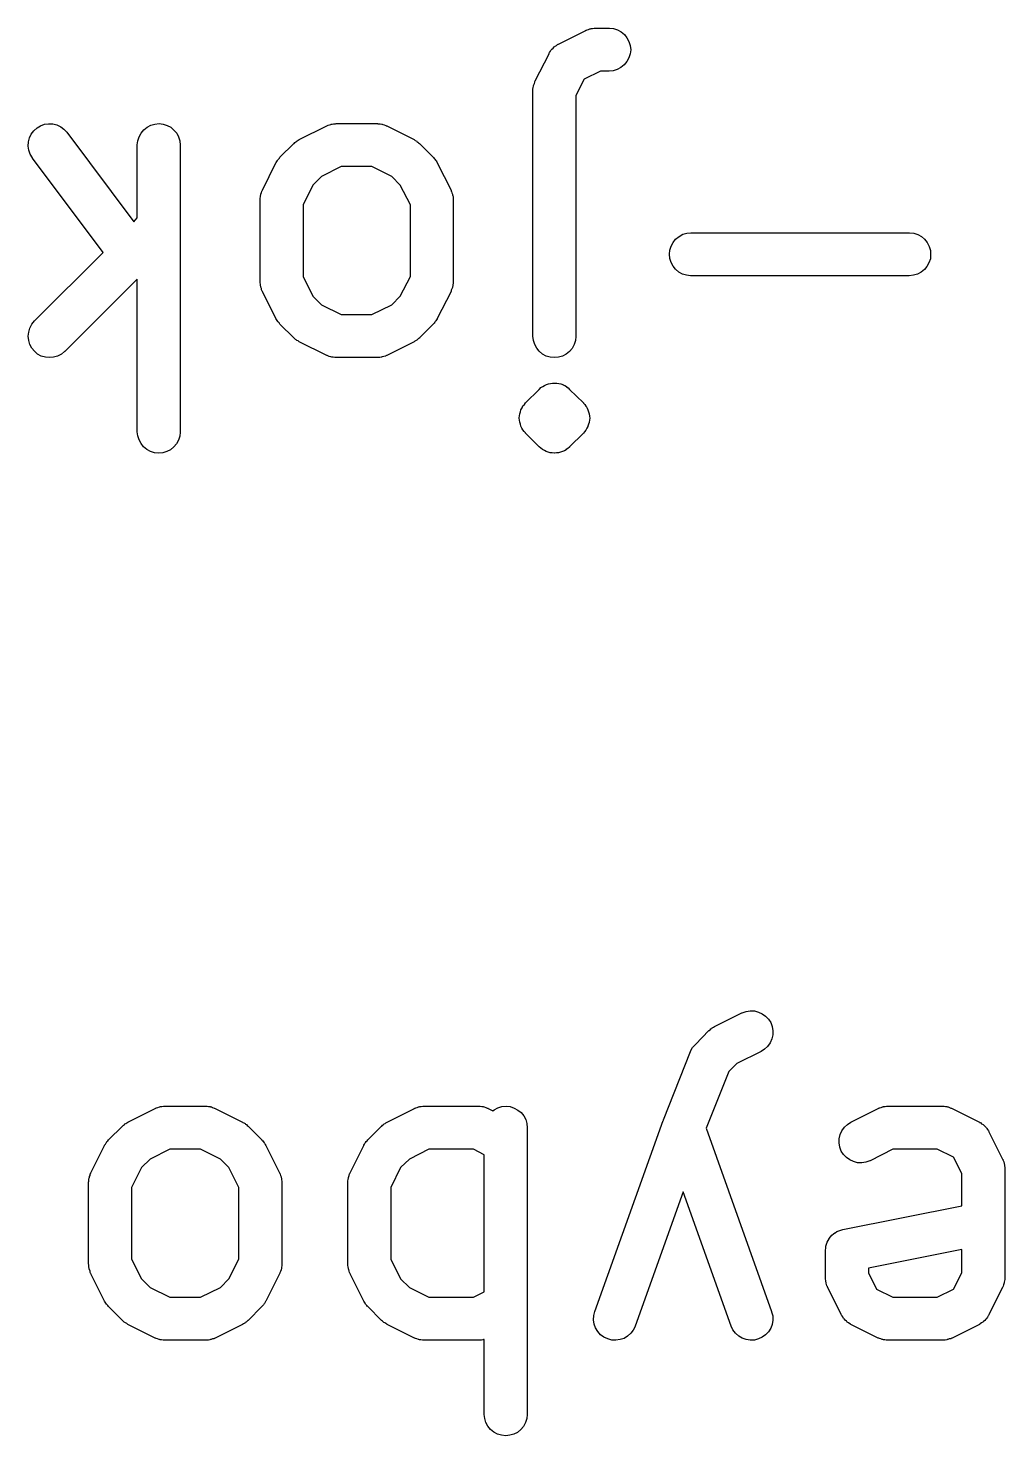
# Model space of a CAD drawing. Extents: x 78 to 209, y -131 to -41.
# Drawn here: x 115.418 to 118.827, y -104.331 to -99.418 of the extents above; entities that cross this region are included whole.
import ezdxf

# ---------------------------------------------------------------- set-up
doc = ezdxf.new("R2010")
doc.units = 0
doc.layers.add('BLACK', color=7, linetype='CONTINUOUS')

msp = doc.modelspace()

# ---------------------------------------------------------------- linework, layer by layer
at = {"layer": 'BLACK', "linetype": 'CONTINUOUS'}
for p, q in [((117.269, -99.474), (117.364, -99.4264)), ((117.364, -99.4264), (117.365, -99.4259)), ((117.365, -99.4259), (117.367, -99.4252)), ((117.367, -99.4252), (117.369, -99.4241)), ((117.369, -99.4241), (117.374, -99.4227)), ((117.374, -99.4227), (117.379, -99.4209)), ((117.379, -99.4209), (117.381, -99.4206)), ((117.381, -99.4206), (117.383, -99.4199)), ((117.383, -99.4199), (117.388, -99.4194)), ((117.388, -99.4194), (117.394, -99.4186)), ((117.394, -99.4186), (117.396, -99.4187)), ((117.396, -99.4187), (117.398, -99.4185)), ((117.398, -99.4185), (117.446, -99.4185)), ((117.446, -99.4185), (117.447, -99.4185)), ((117.447, -99.4185), (117.461, -99.4201)), ((117.461, -99.4201), (117.475, -99.4245)), ((117.475, -99.4245), (117.488, -99.4316)), ((117.262, -99.4788), (117.266, -99.4755)), ((117.266, -99.4755), (117.268, -99.4749)), ((117.268, -99.4749), (117.269, -99.474)), ((117.488, -99.4316), (117.499, -99.441)), ((117.499, -99.441), (117.508, -99.4524)), ((117.508, -99.4524), (117.515, -99.4654)), ((117.515, -99.4654), (117.519, -99.4794)), ((117.188, -99.6028), (117.236, -99.5076)), ((117.236, -99.5066), (117.237, -99.5053)), ((117.236, -99.5076), (117.236, -99.5066)), ((117.237, -99.5053), (117.238, -99.5038)), ((117.238, -99.5038), (117.241, -99.4992)), ((117.241, -99.4992), (117.244, -99.4943)), ((117.244, -99.4943), (117.245, -99.4932)), ((117.245, -99.4932), (117.246, -99.4919)), ((117.246, -99.4919), (117.25, -99.4879)), ((117.25, -99.4879), (117.254, -99.4838)), ((117.254, -99.4838), (117.256, -99.4829)), ((117.256, -99.4829), (117.257, -99.4818)), ((117.257, -99.4818), (117.262, -99.4788)), ((117.515, -99.5225), (117.508, -99.5354)), ((117.519, -99.5086), (117.515, -99.5225)), ((117.519, -99.4794), (117.521, -99.494)), ((117.521, -99.494), (117.519, -99.5086)), ((117.416, -99.5685), (117.359, -99.597)), ((117.446, -99.5685), (117.416, -99.5685)), ((117.46, -99.5671), (117.446, -99.5685)), ((117.474, -99.5628), (117.46, -99.5671)), ((117.487, -99.556), (117.474, -99.5628)), ((117.498, -99.5467), (117.487, -99.556)), ((117.508, -99.5354), (117.498, -99.5467)), ((117.181, -99.6258), (117.182, -99.6207)), ((117.182, -99.6187), (117.183, -99.6165)), ((117.182, -99.6207), (117.182, -99.6187)), ((117.183, -99.6165), (117.185, -99.6117)), ((117.185, -99.6117), (117.186, -99.6068)), ((117.186, -99.6068), (117.187, -99.6049)), ((117.187, -99.6049), (117.188, -99.6028)), ((117.359, -99.597), (117.33, -99.654)), ((117.18, -99.6309), (117.181, -99.6258)), ((117.18, -99.6331), (117.18, -99.6309)), ((117.18, -99.6353), (117.18, -99.6331)), ((117.18, -99.6363), (117.18, -99.6353)), ((117.18, -100.493), (117.18, -99.6363)), ((117.33, -99.654), (117.33, -100.493)), ((115.438, -99.7763), (115.449, -99.7665)), ((115.449, -99.7665), (115.461, -99.759)), ((115.461, -99.759), (115.475, -99.7541)), ((115.475, -99.7541), (115.489, -99.7519)), ((115.489, -99.7519), (115.504, -99.7526)), ((115.504, -99.7526), (115.518, -99.7561)), ((115.518, -99.7561), (115.532, -99.7623)), ((115.532, -99.7623), (115.543, -99.771)), ((115.543, -99.771), (115.553, -99.7818)), ((115.822, -99.7732), (115.833, -99.7641)), ((115.833, -99.7641), (115.846, -99.7573)), ((115.846, -99.7573), (115.86, -99.7531)), ((115.86, -99.7531), (115.875, -99.7518)), ((115.875, -99.7518), (115.889, -99.7534)), ((115.889, -99.7534), (115.903, -99.7577)), ((115.903, -99.7577), (115.916, -99.7646)), ((115.916, -99.7646), (115.927, -99.774)), ((116.364, -99.8074), (116.46, -99.7597)), ((116.46, -99.7597), (116.461, -99.7593)), ((116.461, -99.7593), (116.463, -99.7585)), ((116.463, -99.7585), (116.465, -99.7575)), ((116.465, -99.7575), (116.47, -99.756)), ((116.47, -99.756), (116.474, -99.7542)), ((116.474, -99.7542), (116.476, -99.7539)), ((116.476, -99.7539), (116.479, -99.7532)), ((116.479, -99.7532), (116.484, -99.7527)), ((116.484, -99.7527), (116.489, -99.7519)), ((116.489, -99.7519), (116.491, -99.752)), ((116.491, -99.752), (116.493, -99.7518)), ((116.493, -99.7518), (116.636, -99.7518)), ((116.636, -99.7518), (116.637, -99.7518)), ((116.637, -99.7518), (116.639, -99.7521)), ((116.639, -99.7521), (116.641, -99.752)), ((116.641, -99.752), (116.647, -99.7529)), ((116.647, -99.7529), (116.652, -99.7535)), ((116.652, -99.7535), (116.654, -99.7541)), ((116.654, -99.7541), (116.656, -99.7545)), ((116.656, -99.7545), (116.661, -99.7563)), ((116.661, -99.7563), (116.666, -99.7579)), ((116.666, -99.7579), (116.668, -99.7589)), ((116.668, -99.7589), (116.67, -99.7597)), ((116.67, -99.7597), (116.765, -99.8074)), ((115.418, -99.8301), (115.419, -99.8154)), ((115.419, -99.8154), (115.423, -99.8013)), ((115.423, -99.8013), (115.429, -99.788)), ((115.429, -99.788), (115.438, -99.7763)), ((115.553, -99.7818), (115.787, -100.094)), ((115.799, -99.8258), (115.801, -99.8112)), ((115.801, -99.8112), (115.805, -99.7973)), ((115.805, -99.7973), (115.812, -99.7844)), ((115.812, -99.7844), (115.822, -99.7732)), ((115.927, -99.774), (115.937, -99.7853)), ((115.937, -99.7853), (115.943, -99.7982)), ((115.943, -99.7982), (115.948, -99.8123)), ((115.948, -99.8123), (115.949, -99.8268)), ((116.297, -99.869), (116.345, -99.8214)), ((116.345, -99.8214), (116.346, -99.8207)), ((116.346, -99.8207), (116.349, -99.818)), ((116.349, -99.818), (116.352, -99.8151)), ((116.352, -99.8151), (116.355, -99.8135)), ((116.355, -99.8135), (116.357, -99.8115)), ((116.357, -99.8115), (116.361, -99.8096)), ((116.361, -99.8096), (116.364, -99.8074)), ((116.765, -99.8074), (116.766, -99.8078)), ((116.766, -99.8078), (116.769, -99.8101)), ((116.769, -99.8101), (116.773, -99.8121)), ((116.773, -99.8121), (116.775, -99.8141)), ((116.775, -99.8141), (116.778, -99.8158)), ((116.778, -99.8158), (116.781, -99.8187)), ((116.781, -99.8187), (116.784, -99.8214)), ((116.784, -99.8214), (116.832, -99.869)), ((115.42, -99.8445), (115.418, -99.8301)), ((115.425, -99.8584), (115.42, -99.8445)), ((115.433, -99.871), (115.425, -99.8584)), ((115.433, -99.8718), (115.433, -99.871)), ((115.799, -99.8268), (115.799, -99.8258)), ((115.799, -100.081), (115.799, -99.8268)), ((115.949, -99.8268), (115.949, -100.827)), ((116.295, -99.8723), (116.297, -99.869)), ((116.832, -99.869), (116.833, -99.8698)), ((116.833, -99.8698), (116.835, -99.8731)), ((115.68, -100.201), (115.433, -99.8718)), ((116.236, -99.9838), (116.283, -99.8885)), ((116.283, -99.8885), (116.284, -99.8876)), ((116.284, -99.8876), (116.286, -99.884)), ((116.286, -99.884), (116.288, -99.8803)), ((116.288, -99.8803), (116.29, -99.8779)), ((116.29, -99.8779), (116.292, -99.8753)), ((116.292, -99.8753), (116.295, -99.8723)), ((116.511, -99.9018), (116.442, -99.9361)), ((116.618, -99.9018), (116.511, -99.9018)), ((116.687, -99.9361), (116.618, -99.9018)), ((116.835, -99.8731), (116.838, -99.8761)), ((116.838, -99.8761), (116.84, -99.8788)), ((116.84, -99.8788), (116.842, -99.8812)), ((116.842, -99.8812), (116.844, -99.8849)), ((116.844, -99.8849), (116.846, -99.8885)), ((116.846, -99.8885), (116.894, -99.9838)), ((116.412, -99.9665), (116.378, -100.035)), ((116.442, -99.9361), (116.412, -99.9665)), ((116.717, -99.9665), (116.687, -99.9361)), ((116.752, -100.035), (116.717, -99.9665)), ((116.228, -100.012), (116.229, -100.007)), ((116.228, -100.014), (116.228, -100.012)), ((116.228, -100.016), (116.228, -100.014)), ((116.228, -100.017), (116.228, -100.016)), ((116.228, -100.303), (116.228, -100.017)), ((116.229, -100.002), (116.23, -99.9996)), ((116.229, -100.007), (116.229, -100.002)), ((116.23, -99.9974), (116.232, -99.9926)), ((116.23, -99.9996), (116.23, -99.9974)), ((116.232, -99.9926), (116.234, -99.9877)), ((116.234, -99.9877), (116.235, -99.9858)), ((116.235, -99.9858), (116.236, -99.9838)), ((116.894, -99.9838), (116.894, -99.9847)), ((116.894, -99.9847), (116.895, -99.9868)), ((116.895, -99.9868), (116.896, -99.9887)), ((116.896, -99.9887), (116.897, -99.9936)), ((116.897, -99.9936), (116.899, -99.9984)), ((116.899, -99.9984), (116.899, -100.001)), ((116.899, -100.001), (116.9, -100.003)), ((116.9, -100.003), (116.901, -100.008)), ((116.901, -100.008), (116.901, -100.013)), ((116.901, -100.013), (116.901, -100.015)), ((116.901, -100.015), (116.902, -100.017)), ((116.902, -100.017), (116.902, -100.303)), ((116.378, -100.035), (116.378, -100.285)), ((116.752, -100.285), (116.752, -100.035)), ((115.787, -100.094), (115.799, -100.081)), ((117.669, -100.166), (117.678, -100.155)), ((117.678, -100.155), (117.69, -100.145)), ((117.69, -100.145), (117.703, -100.138)), ((117.703, -100.138), (117.717, -100.134)), ((117.717, -100.134), (117.731, -100.133)), ((117.731, -100.133), (118.493, -100.133)), ((118.493, -100.133), (118.494, -100.133)), ((118.494, -100.133), (118.509, -100.134)), ((118.509, -100.134), (118.523, -100.139)), ((118.523, -100.139), (118.536, -100.146)), ((118.536, -100.146), (118.547, -100.155)), ((118.547, -100.155), (118.556, -100.167)), ((115.44, -100.44), (115.68, -100.201)), ((117.656, -100.207), (117.658, -100.193)), ((117.658, -100.222), (117.656, -100.207)), ((117.658, -100.193), (117.662, -100.179)), ((117.662, -100.179), (117.669, -100.166)), ((118.556, -100.167), (118.563, -100.18)), ((118.563, -100.18), (118.567, -100.194)), ((118.567, -100.194), (118.568, -100.208)), ((118.568, -100.208), (118.567, -100.223)), ((117.662, -100.236), (117.658, -100.222)), ((117.669, -100.249), (117.662, -100.236)), ((117.678, -100.26), (117.669, -100.249)), ((117.689, -100.27), (117.678, -100.26)), ((118.546, -100.261), (118.535, -100.27)), ((118.555, -100.25), (118.546, -100.261)), ((118.562, -100.237), (118.555, -100.25)), ((118.567, -100.223), (118.562, -100.237)), ((115.799, -100.294), (115.546, -100.547)), ((115.799, -100.827), (115.799, -100.294)), ((116.228, -100.305), (116.228, -100.303)), ((116.228, -100.307), (116.228, -100.305)), ((116.229, -100.312), (116.228, -100.307)), ((116.229, -100.318), (116.229, -100.312)), ((116.378, -100.285), (116.412, -100.354)), ((116.717, -100.354), (116.752, -100.285)), ((116.901, -100.308), (116.9, -100.314)), ((116.902, -100.304), (116.901, -100.306)), ((116.901, -100.306), (116.901, -100.308)), ((116.902, -100.303), (116.902, -100.304)), ((117.702, -100.277), (117.689, -100.27)), ((117.716, -100.281), (117.702, -100.277)), ((117.73, -100.283), (117.716, -100.281)), ((117.731, -100.283), (117.73, -100.283)), ((118.493, -100.283), (117.731, -100.283)), ((118.508, -100.281), (118.493, -100.283)), ((118.522, -100.277), (118.508, -100.281)), ((118.535, -100.27), (118.522, -100.277)), ((116.23, -100.32), (116.229, -100.318)), ((116.23, -100.322), (116.23, -100.32)), ((116.232, -100.327), (116.23, -100.322)), ((116.233, -100.332), (116.232, -100.327)), ((116.234, -100.334), (116.233, -100.332)), ((116.235, -100.336), (116.234, -100.334)), ((116.236, -100.337), (116.235, -100.336)), ((116.283, -100.432), (116.236, -100.337)), ((116.412, -100.354), (116.442, -100.384)), ((116.687, -100.384), (116.717, -100.354)), ((116.894, -100.337), (116.846, -100.432)), ((116.895, -100.333), (116.894, -100.334)), ((116.894, -100.334), (116.894, -100.337)), ((116.897, -100.328), (116.895, -100.333)), ((116.899, -100.323), (116.897, -100.328)), ((116.9, -100.319), (116.899, -100.321)), ((116.899, -100.321), (116.899, -100.323)), ((116.9, -100.314), (116.9, -100.319)), ((116.442, -100.384), (116.511, -100.418)), ((116.618, -100.418), (116.687, -100.384)), ((115.424, -100.465), (115.431, -100.452)), ((115.431, -100.452), (115.44, -100.44)), ((116.285, -100.435), (116.283, -100.432)), ((116.287, -100.439), (116.285, -100.435)), ((116.289, -100.442), (116.287, -100.439)), ((116.291, -100.444), (116.289, -100.442)), ((116.294, -100.447), (116.291, -100.444)), ((116.297, -100.451), (116.294, -100.447)), ((116.345, -100.499), (116.297, -100.451)), ((116.297, -100.451), (116.297, -100.451)), ((116.511, -100.418), (116.618, -100.418)), ((116.832, -100.451), (116.784, -100.499)), ((116.835, -100.448), (116.832, -100.451)), ((116.838, -100.445), (116.835, -100.448)), ((116.839, -100.442), (116.838, -100.445)), ((116.841, -100.44), (116.839, -100.442)), ((116.843, -100.436), (116.841, -100.44)), ((116.846, -100.433), (116.843, -100.436)), ((116.846, -100.432), (116.846, -100.433)), ((115.418, -100.493), (115.42, -100.479)), ((115.42, -100.508), (115.418, -100.493)), ((115.42, -100.479), (115.424, -100.465)), ((115.424, -100.522), (115.42, -100.508)), ((116.348, -100.502), (116.345, -100.499)), ((116.351, -100.505), (116.348, -100.502)), ((116.354, -100.506), (116.351, -100.505)), ((116.356, -100.508), (116.354, -100.506)), ((116.36, -100.51), (116.356, -100.508)), ((116.772, -100.509), (116.768, -100.511)), ((116.775, -100.507), (116.772, -100.509)), ((116.777, -100.505), (116.775, -100.507)), ((116.78, -100.502), (116.777, -100.505)), ((116.784, -100.5), (116.78, -100.502)), ((116.784, -100.499), (116.784, -100.5)), ((117.182, -100.508), (117.18, -100.493)), ((117.186, -100.522), (117.182, -100.508)), ((117.328, -100.509), (117.324, -100.523)), ((117.33, -100.495), (117.328, -100.509)), ((117.33, -100.493), (117.33, -100.495)), ((115.431, -100.535), (115.424, -100.522)), ((115.44, -100.546), (115.431, -100.535)), ((115.451, -100.556), (115.44, -100.546)), ((115.464, -100.563), (115.451, -100.556)), ((115.534, -100.556), (115.521, -100.563)), ((115.545, -100.547), (115.534, -100.556)), ((115.546, -100.547), (115.545, -100.547)), ((116.363, -100.512), (116.36, -100.51)), ((116.364, -100.513), (116.363, -100.512)), ((116.46, -100.561), (116.364, -100.513)), ((116.765, -100.513), (116.67, -100.561)), ((116.768, -100.511), (116.765, -100.513)), ((117.193, -100.535), (117.186, -100.522)), ((117.202, -100.546), (117.193, -100.535)), ((117.213, -100.556), (117.202, -100.546)), ((117.226, -100.563), (117.213, -100.556)), ((117.296, -100.556), (117.283, -100.563)), ((117.308, -100.547), (117.296, -100.556)), ((117.317, -100.536), (117.308, -100.547)), ((117.324, -100.523), (117.317, -100.536)), ((115.478, -100.567), (115.464, -100.563)), ((115.492, -100.568), (115.478, -100.567)), ((115.507, -100.567), (115.492, -100.568)), ((115.521, -100.563), (115.507, -100.567)), ((116.462, -100.561), (116.46, -100.561)), ((116.464, -100.562), (116.462, -100.561)), ((116.469, -100.564), (116.464, -100.562)), ((116.473, -100.566), (116.469, -100.564)), ((116.475, -100.566), (116.473, -100.566)), ((116.478, -100.567), (116.475, -100.566)), ((116.483, -100.567), (116.478, -100.567)), ((116.488, -100.568), (116.483, -100.567)), ((116.49, -100.568), (116.488, -100.568)), ((116.492, -100.568), (116.49, -100.568)), ((116.493, -100.568), (116.492, -100.568)), ((116.636, -100.568), (116.493, -100.568)), ((116.638, -100.568), (116.636, -100.568)), ((116.64, -100.568), (116.638, -100.568)), ((116.646, -100.568), (116.64, -100.568)), ((116.651, -100.567), (116.646, -100.568)), ((116.653, -100.566), (116.651, -100.567)), ((116.655, -100.566), (116.653, -100.566)), ((116.66, -100.564), (116.655, -100.566)), ((116.665, -100.563), (116.66, -100.564)), ((116.667, -100.562), (116.665, -100.563)), ((116.669, -100.561), (116.667, -100.562)), ((116.67, -100.561), (116.669, -100.561)), ((117.24, -100.567), (117.226, -100.563)), ((117.255, -100.568), (117.24, -100.567)), ((117.269, -100.567), (117.255, -100.568)), ((117.283, -100.563), (117.269, -100.567)), ((117.241, -100.658), (117.248, -100.657)), ((117.248, -100.657), (117.255, -100.657)), ((117.255, -100.657), (117.256, -100.657)), ((117.255, -100.657), (117.255, -100.657)), ((117.256, -100.657), (117.256, -100.657)), ((117.256, -100.657), (117.256, -100.657)), ((117.256, -100.657), (117.263, -100.657)), ((117.263, -100.657), (117.27, -100.658)), ((117.154, -100.726), (117.202, -100.679)), ((117.202, -100.679), (117.202, -100.678)), ((117.202, -100.678), (117.202, -100.678)), ((117.202, -100.678), (117.202, -100.678)), ((117.202, -100.678), (117.203, -100.678)), ((117.203, -100.678), (117.208, -100.673)), ((117.203, -100.678), (117.203, -100.678)), ((117.203, -100.678), (117.203, -100.678)), ((117.203, -100.678), (117.203, -100.678)), ((117.208, -100.673), (117.214, -100.669)), ((117.214, -100.669), (117.22, -100.665)), ((117.214, -100.669), (117.214, -100.669)), ((117.214, -100.669), (117.214, -100.669)), ((117.214, -100.669), (117.214, -100.669)), ((117.214, -100.669), (117.214, -100.669)), ((117.22, -100.665), (117.227, -100.662)), ((117.227, -100.662), (117.234, -100.66)), ((117.227, -100.662), (117.227, -100.662)), ((117.227, -100.662), (117.227, -100.662)), ((117.227, -100.662), (117.227, -100.662)), ((117.227, -100.662), (117.227, -100.662)), ((117.234, -100.66), (117.241, -100.658)), ((117.241, -100.658), (117.241, -100.658)), ((117.241, -100.658), (117.241, -100.658)), ((117.241, -100.658), (117.241, -100.658)), ((117.241, -100.658), (117.241, -100.658)), ((117.27, -100.658), (117.27, -100.658)), ((117.27, -100.658), (117.27, -100.658)), ((117.27, -100.658), (117.27, -100.658)), ((117.27, -100.658), (117.27, -100.658)), ((117.27, -100.658), (117.277, -100.66)), ((117.277, -100.66), (117.284, -100.662)), ((117.284, -100.662), (117.284, -100.662)), ((117.284, -100.662), (117.284, -100.662)), ((117.284, -100.662), (117.284, -100.663)), ((117.284, -100.663), (117.284, -100.663)), ((117.284, -100.663), (117.291, -100.666)), ((117.291, -100.666), (117.297, -100.669)), ((117.297, -100.669), (117.297, -100.669)), ((117.297, -100.669), (117.297, -100.669)), ((117.297, -100.669), (117.297, -100.669)), ((117.297, -100.669), (117.297, -100.67)), ((117.297, -100.67), (117.303, -100.674)), ((117.303, -100.674), (117.308, -100.679)), ((117.308, -100.679), (117.356, -100.726)), ((117.136, -100.757), (117.138, -100.75)), ((117.138, -100.75), (117.142, -100.744)), ((117.138, -100.75), (117.138, -100.75)), ((117.138, -100.75), (117.138, -100.75)), ((117.142, -100.744), (117.145, -100.737)), ((117.145, -100.737), (117.15, -100.732)), ((117.145, -100.737), (117.145, -100.737)), ((117.145, -100.737), (117.145, -100.737)), ((117.15, -100.732), (117.154, -100.726)), ((117.356, -100.726), (117.356, -100.727)), ((117.356, -100.727), (117.356, -100.727)), ((117.356, -100.727), (117.356, -100.727)), ((117.356, -100.727), (117.356, -100.727)), ((117.356, -100.727), (117.361, -100.732)), ((117.361, -100.732), (117.365, -100.738)), ((117.365, -100.738), (117.365, -100.738)), ((117.365, -100.738), (117.366, -100.738)), ((117.366, -100.738), (117.369, -100.745)), ((117.369, -100.745), (117.372, -100.751)), ((117.372, -100.751), (117.372, -100.751)), ((117.372, -100.751), (117.372, -100.751)), ((117.372, -100.751), (117.374, -100.758)), ((117.132, -100.778), (117.133, -100.771)), ((117.132, -100.779), (117.132, -100.778)), ((117.133, -100.786), (117.132, -100.779)), ((117.132, -100.779), (117.132, -100.779)), ((117.133, -100.771), (117.134, -100.764)), ((117.134, -100.793), (117.133, -100.786)), ((117.134, -100.764), (117.136, -100.757)), ((117.134, -100.764), (117.134, -100.764)), ((117.134, -100.764), (117.134, -100.764)), ((117.134, -100.794), (117.134, -100.793)), ((117.134, -100.793), (117.134, -100.793)), ((117.136, -100.8), (117.134, -100.794)), ((117.138, -100.807), (117.136, -100.8)), ((117.374, -100.801), (117.372, -100.808)), ((117.374, -100.758), (117.376, -100.765)), ((117.376, -100.795), (117.374, -100.801)), ((117.376, -100.765), (117.376, -100.765)), ((117.376, -100.765), (117.376, -100.765)), ((117.376, -100.765), (117.377, -100.772)), ((117.377, -100.787), (117.376, -100.794)), ((117.376, -100.794), (117.376, -100.794)), ((117.376, -100.794), (117.376, -100.795)), ((117.377, -100.772), (117.378, -100.779)), ((117.378, -100.78), (117.377, -100.787)), ((117.378, -100.779), (117.378, -100.78)), ((117.378, -100.78), (117.378, -100.78)), ((115.801, -100.841), (115.799, -100.827)), ((115.805, -100.855), (115.801, -100.841)), ((115.947, -100.842), (115.943, -100.856)), ((115.949, -100.828), (115.947, -100.842)), ((115.949, -100.827), (115.949, -100.828)), ((117.138, -100.808), (117.138, -100.807)), ((117.138, -100.807), (117.138, -100.807)), ((117.141, -100.814), (117.138, -100.808)), ((117.145, -100.82), (117.141, -100.814)), ((117.149, -100.826), (117.145, -100.82)), ((117.145, -100.82), (117.145, -100.82)), ((117.145, -100.82), (117.145, -100.82)), ((117.154, -100.831), (117.149, -100.826)), ((117.154, -100.832), (117.154, -100.831)), ((117.202, -100.88), (117.154, -100.832)), ((117.154, -100.832), (117.154, -100.832)), ((117.154, -100.832), (117.154, -100.832)), ((117.154, -100.832), (117.154, -100.832)), ((117.356, -100.832), (117.308, -100.88)), ((117.36, -100.827), (117.356, -100.832)), ((117.365, -100.821), (117.36, -100.827)), ((117.368, -100.815), (117.365, -100.821)), ((117.365, -100.821), (117.365, -100.821)), ((117.365, -100.821), (117.365, -100.821)), ((117.372, -100.809), (117.368, -100.815)), ((117.372, -100.808), (117.372, -100.808)), ((117.372, -100.808), (117.372, -100.809)), ((115.812, -100.868), (115.805, -100.855)), ((115.821, -100.88), (115.812, -100.868)), ((115.832, -100.889), (115.821, -100.88)), ((115.845, -100.896), (115.832, -100.889)), ((115.859, -100.9), (115.845, -100.896)), ((115.874, -100.902), (115.859, -100.9)), ((115.888, -100.9), (115.874, -100.902)), ((115.902, -100.896), (115.888, -100.9)), ((115.915, -100.89), (115.902, -100.896)), ((115.927, -100.88), (115.915, -100.89)), ((115.936, -100.869), (115.927, -100.88)), ((115.943, -100.856), (115.936, -100.869)), ((117.207, -100.884), (117.202, -100.88)), ((117.213, -100.889), (117.207, -100.884)), ((117.22, -100.892), (117.213, -100.889)), ((117.213, -100.889), (117.213, -100.889)), ((117.213, -100.889), (117.213, -100.889)), ((117.213, -100.889), (117.213, -100.889)), ((117.213, -100.889), (117.213, -100.889)), ((117.226, -100.896), (117.22, -100.892)), ((117.233, -100.898), (117.226, -100.896)), ((117.226, -100.896), (117.226, -100.896)), ((117.226, -100.896), (117.226, -100.896)), ((117.226, -100.896), (117.226, -100.896)), ((117.226, -100.896), (117.226, -100.896)), ((117.24, -100.9), (117.233, -100.898)), ((117.247, -100.901), (117.24, -100.9)), ((117.24, -100.9), (117.24, -100.9)), ((117.24, -100.9), (117.24, -100.9)), ((117.24, -100.9), (117.24, -100.9)), ((117.24, -100.9), (117.24, -100.9)), ((117.254, -100.902), (117.247, -100.901)), ((117.255, -100.902), (117.254, -100.902)), ((117.254, -100.902), (117.254, -100.902)), ((117.262, -100.901), (117.255, -100.902)), ((117.255, -100.902), (117.255, -100.902)), ((117.255, -100.902), (117.255, -100.902)), ((117.269, -100.901), (117.262, -100.901)), ((117.276, -100.898), (117.269, -100.9)), ((117.269, -100.9), (117.269, -100.9)), ((117.269, -100.9), (117.269, -100.9)), ((117.269, -100.9), (117.269, -100.901)), ((117.269, -100.901), (117.269, -100.901)), ((117.283, -100.896), (117.276, -100.898)), ((117.29, -100.893), (117.283, -100.896)), ((117.283, -100.896), (117.283, -100.896)), ((117.283, -100.896), (117.283, -100.896)), ((117.283, -100.896), (117.283, -100.896)), ((117.283, -100.896), (117.283, -100.896)), ((117.296, -100.89), (117.29, -100.893)), ((117.302, -100.885), (117.296, -100.889)), ((117.296, -100.889), (117.296, -100.889)), ((117.296, -100.889), (117.296, -100.89)), ((117.296, -100.89), (117.296, -100.89)), ((117.296, -100.89), (117.296, -100.89)), ((117.307, -100.881), (117.302, -100.885)), ((117.308, -100.88), (117.307, -100.881)), ((117.308, -100.88), (117.308, -100.88)), ((117.308, -100.88), (117.308, -100.88)), ((117.308, -100.88), (117.308, -100.88)), ((117.308, -100.88), (117.308, -100.88)), ((117.308, -100.88), (117.308, -100.88)), ((117.308, -100.88), (117.308, -100.88)), ((117.814, -102.903), (117.909, -102.855)), ((117.909, -102.855), (117.91, -102.855)), ((117.91, -102.855), (117.924, -102.85)), ((117.924, -102.85), (117.938, -102.848)), ((117.938, -102.848), (117.953, -102.848)), ((117.953, -102.848), (117.967, -102.852)), ((117.967, -102.852), (117.98, -102.858)), ((117.98, -102.858), (117.992, -102.866)), ((117.992, -102.866), (118.002, -102.877)), ((117.794, -102.917), (117.795, -102.916)), ((117.795, -102.916), (117.798, -102.914)), ((117.798, -102.914), (117.801, -102.911)), ((117.801, -102.911), (117.804, -102.909)), ((117.804, -102.909), (117.806, -102.907)), ((117.806, -102.907), (117.81, -102.905)), ((117.81, -102.905), (117.814, -102.903)), ((118.002, -102.877), (118.01, -102.889)), ((118.01, -102.889), (118.015, -102.903)), ((118.015, -102.903), (118.017, -102.918)), ((117.737, -102.976), (117.747, -102.965)), ((117.747, -102.965), (117.794, -102.917)), ((118.008, -102.96), (117.999, -102.972)), ((118.014, -102.946), (118.008, -102.96)), ((118.017, -102.932), (118.014, -102.946)), ((118.017, -102.918), (118.017, -102.932)), ((117.635, -103.228), (117.73, -102.99)), ((117.73, -102.989), (117.737, -102.976)), ((117.73, -102.99), (117.73, -102.989)), ((117.737, -102.976), (117.737, -102.976)), ((117.976, -102.99), (117.892, -103.032)), ((117.988, -102.982), (117.976, -102.99)), ((117.999, -102.972), (117.988, -102.982)), ((117.864, -103.06), (117.785, -103.257)), ((117.892, -103.032), (117.864, -103.06)), ((115.766, -103.236), (115.861, -103.189)), ((115.861, -103.189), (115.862, -103.188)), ((115.862, -103.188), (115.864, -103.188)), ((115.864, -103.188), (115.866, -103.186)), ((115.866, -103.186), (115.871, -103.185)), ((115.871, -103.185), (115.876, -103.183)), ((115.876, -103.183), (115.878, -103.183)), ((115.878, -103.183), (115.88, -103.182)), ((115.88, -103.182), (115.885, -103.182)), ((115.885, -103.182), (115.89, -103.181)), ((115.89, -103.181), (115.893, -103.181)), ((115.893, -103.181), (115.895, -103.181)), ((115.895, -103.181), (116.038, -103.181)), ((116.038, -103.181), (116.039, -103.181)), ((116.039, -103.181), (116.041, -103.181)), ((116.041, -103.181), (116.043, -103.181)), ((116.043, -103.181), (116.048, -103.182)), ((116.048, -103.182), (116.053, -103.182)), ((116.053, -103.182), (116.055, -103.183)), ((116.055, -103.183), (116.058, -103.183)), ((116.058, -103.183), (116.062, -103.185)), ((116.062, -103.185), (116.067, -103.187)), ((116.067, -103.187), (116.069, -103.188)), ((116.069, -103.188), (116.071, -103.189)), ((116.071, -103.189), (116.166, -103.236)), ((116.671, -103.236), (116.766, -103.189)), ((116.766, -103.189), (116.767, -103.188)), ((116.767, -103.188), (116.769, -103.188)), ((116.769, -103.188), (116.771, -103.186)), ((116.771, -103.186), (116.776, -103.185)), ((116.776, -103.185), (116.781, -103.183)), ((116.781, -103.183), (116.783, -103.183)), ((116.783, -103.183), (116.785, -103.182)), ((116.785, -103.182), (116.79, -103.182)), ((116.79, -103.182), (116.795, -103.181)), ((116.795, -103.181), (116.797, -103.181)), ((116.797, -103.181), (116.8, -103.181)), ((116.8, -103.181), (116.99, -103.181)), ((116.99, -103.181), (116.991, -103.181)), ((116.991, -103.181), (116.993, -103.181)), ((116.993, -103.181), (116.996, -103.181)), ((116.996, -103.181), (117.001, -103.182)), ((117.001, -103.182), (117.006, -103.182)), ((117.006, -103.182), (117.008, -103.183)), ((117.008, -103.183), (117.01, -103.183)), ((117.01, -103.183), (117.015, -103.185)), ((117.015, -103.185), (117.02, -103.187)), ((117.02, -103.187), (117.022, -103.188)), ((117.022, -103.188), (117.024, -103.189)), ((117.024, -103.189), (117.04, -103.197)), ((117.04, -103.197), (117.044, -103.193)), ((117.044, -103.193), (117.057, -103.186)), ((117.057, -103.186), (117.071, -103.182)), ((117.071, -103.182), (117.086, -103.181)), ((117.086, -103.181), (117.1, -103.182)), ((117.1, -103.182), (117.114, -103.187)), ((117.114, -103.187), (117.127, -103.194)), ((117.127, -103.194), (117.139, -103.203)), ((117.139, -103.203), (117.148, -103.214)), ((118.29, -103.236), (118.385, -103.189)), ((118.385, -103.189), (118.386, -103.188)), ((118.386, -103.188), (118.388, -103.188)), ((118.388, -103.188), (118.39, -103.186)), ((118.39, -103.186), (118.395, -103.185)), ((118.395, -103.185), (118.4, -103.183)), ((118.4, -103.183), (118.402, -103.183)), ((118.402, -103.183), (118.404, -103.182)), ((118.404, -103.182), (118.409, -103.182)), ((118.409, -103.182), (118.414, -103.181)), ((118.414, -103.181), (118.416, -103.181)), ((118.416, -103.181), (118.419, -103.181)), ((118.419, -103.181), (118.609, -103.181)), ((118.609, -103.181), (118.61, -103.181)), ((118.61, -103.181), (118.612, -103.181)), ((118.612, -103.181), (118.615, -103.181)), ((118.615, -103.181), (118.62, -103.182)), ((118.62, -103.182), (118.625, -103.182)), ((118.625, -103.182), (118.627, -103.183)), ((118.627, -103.183), (118.629, -103.183)), ((118.629, -103.183), (118.634, -103.185)), ((118.634, -103.185), (118.639, -103.187)), ((118.639, -103.187), (118.641, -103.188)), ((118.641, -103.188), (118.643, -103.189)), ((118.643, -103.189), (118.738, -103.236)), ((115.699, -103.298), (115.747, -103.25)), ((115.747, -103.25), (115.751, -103.247)), ((115.747, -103.25), (115.747, -103.25)), ((115.751, -103.247), (115.754, -103.244)), ((115.754, -103.244), (115.756, -103.242)), ((115.756, -103.242), (115.759, -103.241)), ((115.759, -103.241), (115.763, -103.239)), ((115.763, -103.239), (115.766, -103.236)), ((116.166, -103.236), (116.167, -103.237)), ((116.167, -103.237), (116.171, -103.239)), ((116.171, -103.239), (116.175, -103.241)), ((116.175, -103.241), (116.177, -103.243)), ((116.177, -103.243), (116.18, -103.245)), ((116.18, -103.245), (116.183, -103.248)), ((116.183, -103.248), (116.186, -103.25)), ((116.186, -103.25), (116.234, -103.298)), ((116.604, -103.298), (116.651, -103.25)), ((116.651, -103.25), (116.652, -103.25)), ((116.652, -103.25), (116.655, -103.247)), ((116.655, -103.247), (116.658, -103.244)), ((116.658, -103.244), (116.661, -103.242)), ((116.661, -103.242), (116.664, -103.241)), ((116.664, -103.241), (116.667, -103.239)), ((116.667, -103.239), (116.671, -103.236)), ((117.148, -103.214), (117.155, -103.227)), ((117.155, -103.227), (117.159, -103.241)), ((117.159, -103.241), (117.16, -103.256)), ((117.16, -103.256), (117.16, -104.256)), ((117.396, -103.897), (117.634, -103.231)), ((117.634, -103.23), (117.635, -103.229)), ((117.634, -103.231), (117.634, -103.23)), ((117.635, -103.229), (117.635, -103.228)), ((117.785, -103.257), (118.013, -103.897)), ((118.258, -103.266), (118.267, -103.254)), ((118.267, -103.254), (118.278, -103.244)), ((118.278, -103.244), (118.29, -103.236)), ((118.738, -103.236), (118.739, -103.237)), ((118.739, -103.237), (118.74, -103.238)), ((118.74, -103.238), (118.742, -103.238)), ((118.742, -103.238), (118.746, -103.242)), ((118.746, -103.242), (118.751, -103.245)), ((118.751, -103.245), (118.752, -103.246)), ((118.752, -103.246), (118.754, -103.247)), ((118.754, -103.247), (118.758, -103.251)), ((118.758, -103.251), (118.762, -103.255)), ((118.762, -103.255), (118.763, -103.256)), ((118.763, -103.256), (118.764, -103.258)), ((118.764, -103.258), (118.767, -103.262)), ((115.688, -103.313), (115.69, -103.309)), ((115.69, -103.309), (115.692, -103.307)), ((115.692, -103.307), (115.693, -103.304)), ((115.693, -103.304), (115.696, -103.301)), ((115.696, -103.301), (115.699, -103.298)), ((116.234, -103.298), (116.234, -103.299)), ((116.234, -103.299), (116.237, -103.302)), ((116.237, -103.302), (116.24, -103.305)), ((116.24, -103.305), (116.242, -103.308)), ((116.242, -103.308), (116.243, -103.31)), ((116.592, -103.313), (116.594, -103.309)), ((116.594, -103.309), (116.596, -103.307)), ((116.596, -103.307), (116.598, -103.304)), ((116.598, -103.304), (116.601, -103.301)), ((116.601, -103.301), (116.604, -103.298)), ((118.249, -103.294), (118.252, -103.279)), ((118.249, -103.308), (118.249, -103.294)), ((118.251, -103.323), (118.249, -103.308)), ((118.252, -103.279), (118.258, -103.266)), ((118.767, -103.262), (118.77, -103.267)), ((118.77, -103.267), (118.771, -103.269)), ((118.771, -103.269), (118.771, -103.27)), ((118.771, -103.27), (118.819, -103.365)), ((115.637, -103.413), (115.685, -103.318)), ((115.685, -103.317), (115.688, -103.313)), ((115.685, -103.318), (115.685, -103.317)), ((115.913, -103.331), (115.844, -103.365)), ((116.02, -103.331), (115.913, -103.331)), ((116.089, -103.365), (116.02, -103.331)), ((116.243, -103.31), (116.245, -103.314)), ((116.245, -103.314), (116.248, -103.318)), ((116.248, -103.318), (116.295, -103.413)), ((116.542, -103.413), (116.59, -103.318)), ((116.59, -103.317), (116.592, -103.313)), ((116.59, -103.318), (116.59, -103.317)), ((116.817, -103.331), (116.749, -103.365)), ((116.972, -103.331), (116.817, -103.331)), ((117.01, -103.35), (116.972, -103.331)), ((117.01, -103.829), (117.01, -103.35)), ((118.256, -103.337), (118.251, -103.323)), ((118.264, -103.349), (118.256, -103.337)), ((118.274, -103.36), (118.264, -103.349)), ((118.436, -103.331), (118.357, -103.371)), ((118.591, -103.331), (118.436, -103.331)), ((118.648, -103.359), (118.591, -103.331)), ((118.677, -103.416), (118.648, -103.359)), ((115.814, -103.395), (115.779, -103.464)), ((115.844, -103.365), (115.814, -103.395)), ((116.119, -103.395), (116.089, -103.365)), ((116.153, -103.464), (116.119, -103.395)), ((116.718, -103.395), (116.684, -103.464)), ((116.749, -103.365), (116.718, -103.395)), ((118.286, -103.368), (118.274, -103.36)), ((118.299, -103.374), (118.286, -103.368)), ((118.313, -103.378), (118.299, -103.374)), ((118.328, -103.378), (118.313, -103.378)), ((118.342, -103.376), (118.328, -103.378)), ((118.356, -103.371), (118.342, -103.376)), ((118.357, -103.371), (118.356, -103.371)), ((118.819, -103.365), (118.82, -103.366)), ((118.82, -103.366), (118.82, -103.368)), ((118.82, -103.368), (118.821, -103.37)), ((118.821, -103.37), (118.823, -103.375)), ((118.823, -103.375), (118.825, -103.38)), ((118.825, -103.38), (118.825, -103.382)), ((118.825, -103.382), (118.826, -103.384)), ((118.826, -103.384), (118.826, -103.389)), ((118.826, -103.389), (118.827, -103.394)), ((118.827, -103.394), (118.827, -103.396)), ((118.827, -103.396), (118.827, -103.399)), ((118.827, -103.399), (118.827, -103.78)), ((115.629, -103.445), (115.63, -103.443)), ((115.629, -103.446), (115.629, -103.445)), ((115.629, -103.732), (115.629, -103.446)), ((115.63, -103.436), (115.631, -103.431)), ((115.63, -103.441), (115.63, -103.436)), ((115.63, -103.443), (115.63, -103.441)), ((115.631, -103.431), (115.632, -103.429)), ((115.632, -103.426), (115.634, -103.422)), ((115.632, -103.429), (115.632, -103.426)), ((115.634, -103.422), (115.635, -103.417)), ((115.635, -103.417), (115.637, -103.415)), ((115.637, -103.415), (115.637, -103.413)), ((116.295, -103.413), (116.296, -103.414)), ((116.296, -103.414), (116.297, -103.416)), ((116.297, -103.416), (116.298, -103.418)), ((116.298, -103.418), (116.299, -103.423)), ((116.299, -103.423), (116.301, -103.427)), ((116.301, -103.427), (116.301, -103.43)), ((116.301, -103.43), (116.302, -103.432)), ((116.302, -103.432), (116.302, -103.437)), ((116.302, -103.437), (116.303, -103.442)), ((116.303, -103.442), (116.303, -103.444)), ((116.303, -103.444), (116.303, -103.446)), ((116.303, -103.446), (116.303, -103.732)), ((116.534, -103.441), (116.535, -103.436)), ((116.534, -103.443), (116.534, -103.441)), ((116.534, -103.445), (116.534, -103.443)), ((116.534, -103.446), (116.534, -103.445)), ((116.534, -103.732), (116.534, -103.446)), ((116.535, -103.436), (116.536, -103.431)), ((116.536, -103.429), (116.537, -103.426)), ((116.536, -103.431), (116.536, -103.429)), ((116.537, -103.426), (116.539, -103.422)), ((116.539, -103.422), (116.54, -103.417)), ((116.54, -103.417), (116.541, -103.415)), ((116.541, -103.415), (116.542, -103.413)), ((118.677, -103.528), (118.677, -103.416)), ((115.779, -103.464), (115.779, -103.714)), ((116.153, -103.714), (116.153, -103.464)), ((116.684, -103.464), (116.684, -103.714)), ((117.704, -103.479), (117.537, -103.948)), ((117.872, -103.948), (117.704, -103.479)), ((118.261, -103.611), (118.677, -103.528)), ((118.207, -103.655), (118.21, -103.649)), ((118.21, -103.649), (118.214, -103.643)), ((118.214, -103.642), (118.218, -103.637)), ((118.214, -103.643), (118.214, -103.642)), ((118.214, -103.642), (118.214, -103.642)), ((118.218, -103.637), (118.223, -103.631)), ((118.223, -103.631), (118.229, -103.626)), ((118.223, -103.631), (118.223, -103.631)), ((118.223, -103.631), (118.223, -103.631)), ((118.229, -103.626), (118.234, -103.622)), ((118.234, -103.622), (118.234, -103.622)), ((118.234, -103.622), (118.235, -103.622)), ((118.235, -103.622), (118.241, -103.618)), ((118.241, -103.618), (118.247, -103.615)), ((118.247, -103.615), (118.247, -103.615)), ((118.247, -103.615), (118.248, -103.615)), ((118.248, -103.615), (118.254, -103.613)), ((118.254, -103.613), (118.261, -103.611)), ((118.201, -103.683), (118.202, -103.676)), ((118.201, -103.684), (118.201, -103.683)), ((118.201, -103.78), (118.201, -103.684)), ((118.201, -103.684), (118.201, -103.684)), ((118.201, -103.684), (118.201, -103.684)), ((118.201, -103.684), (118.201, -103.684)), ((118.202, -103.669), (118.205, -103.662)), ((118.202, -103.676), (118.202, -103.669)), ((118.202, -103.669), (118.202, -103.669)), ((118.202, -103.669), (118.202, -103.669)), ((118.205, -103.662), (118.207, -103.655)), ((118.207, -103.655), (118.207, -103.655)), ((118.207, -103.655), (118.207, -103.655)), ((118.677, -103.681), (118.351, -103.746)), ((118.677, -103.762), (118.677, -103.681)), ((115.63, -103.734), (115.629, -103.732)), ((115.63, -103.736), (115.63, -103.734)), ((115.63, -103.741), (115.63, -103.736)), ((115.631, -103.747), (115.63, -103.741)), ((115.631, -103.749), (115.631, -103.747)), ((115.632, -103.751), (115.631, -103.749)), ((115.634, -103.756), (115.632, -103.751)), ((115.779, -103.714), (115.814, -103.783)), ((116.119, -103.783), (116.153, -103.714)), ((116.301, -103.752), (116.299, -103.757)), ((116.302, -103.748), (116.301, -103.75)), ((116.301, -103.75), (116.301, -103.752)), ((116.303, -103.737), (116.302, -103.743)), ((116.302, -103.743), (116.302, -103.748)), ((116.303, -103.732), (116.303, -103.733)), ((116.303, -103.733), (116.303, -103.735)), ((116.303, -103.735), (116.303, -103.737)), ((116.534, -103.734), (116.534, -103.732)), ((116.534, -103.736), (116.534, -103.734)), ((116.535, -103.741), (116.534, -103.736)), ((116.536, -103.747), (116.535, -103.741)), ((116.536, -103.749), (116.536, -103.747)), ((116.537, -103.751), (116.536, -103.749)), ((116.538, -103.756), (116.537, -103.751)), ((116.684, -103.714), (116.718, -103.783)), ((118.351, -103.746), (118.351, -103.762)), ((115.635, -103.761), (115.634, -103.756)), ((115.636, -103.763), (115.635, -103.761)), ((115.637, -103.765), (115.636, -103.763)), ((115.637, -103.766), (115.637, -103.765)), ((115.685, -103.861), (115.637, -103.766)), ((115.814, -103.783), (115.844, -103.813)), ((116.089, -103.813), (116.119, -103.783)), ((116.295, -103.766), (116.248, -103.861)), ((116.296, -103.763), (116.295, -103.766)), ((116.297, -103.762), (116.296, -103.763)), ((116.299, -103.757), (116.297, -103.762)), ((116.54, -103.761), (116.538, -103.756)), ((116.541, -103.763), (116.54, -103.761)), ((116.542, -103.765), (116.541, -103.763)), ((116.542, -103.766), (116.542, -103.765)), ((116.59, -103.861), (116.542, -103.766)), ((116.718, -103.783), (116.749, -103.813)), ((118.201, -103.782), (118.201, -103.78)), ((118.201, -103.784), (118.201, -103.782)), ((118.202, -103.789), (118.201, -103.784)), ((118.202, -103.794), (118.202, -103.789)), ((118.203, -103.796), (118.202, -103.794)), ((118.203, -103.798), (118.203, -103.796)), ((118.205, -103.803), (118.203, -103.798)), ((118.351, -103.762), (118.379, -103.819)), ((118.648, -103.819), (118.677, -103.762)), ((118.824, -103.8), (118.822, -103.804)), ((118.825, -103.797), (118.824, -103.8)), ((118.826, -103.79), (118.825, -103.795)), ((118.825, -103.795), (118.825, -103.797)), ((118.827, -103.785), (118.826, -103.79)), ((118.827, -103.78), (118.827, -103.781)), ((118.827, -103.781), (118.827, -103.783)), ((118.827, -103.783), (118.827, -103.785)), ((115.844, -103.813), (115.913, -103.847)), ((115.913, -103.847), (116.02, -103.847)), ((116.02, -103.847), (116.089, -103.813)), ((116.749, -103.813), (116.817, -103.847)), ((116.817, -103.847), (116.972, -103.847)), ((116.972, -103.847), (117.01, -103.829)), ((118.206, -103.808), (118.205, -103.803)), ((118.208, -103.81), (118.206, -103.808)), ((118.208, -103.812), (118.208, -103.81)), ((118.209, -103.813), (118.208, -103.812)), ((118.256, -103.908), (118.209, -103.813)), ((118.379, -103.819), (118.436, -103.847)), ((118.436, -103.847), (118.591, -103.847)), ((118.591, -103.847), (118.648, -103.819)), ((118.819, -103.813), (118.771, -103.908)), ((118.82, -103.811), (118.819, -103.813)), ((118.821, -103.809), (118.82, -103.811)), ((118.822, -103.804), (118.821, -103.809)), ((115.687, -103.864), (115.685, -103.861)), ((115.689, -103.868), (115.687, -103.864)), ((115.691, -103.871), (115.689, -103.868)), ((115.693, -103.873), (115.691, -103.871)), ((115.696, -103.876), (115.693, -103.873)), ((115.698, -103.88), (115.696, -103.876)), ((115.699, -103.88), (115.698, -103.88)), ((115.747, -103.928), (115.699, -103.88)), ((116.234, -103.88), (116.186, -103.928)), ((116.236, -103.877), (116.234, -103.88)), ((116.239, -103.874), (116.236, -103.877)), ((116.241, -103.871), (116.239, -103.874)), ((116.243, -103.869), (116.241, -103.871)), ((116.245, -103.865), (116.243, -103.869)), ((116.247, -103.862), (116.245, -103.865)), ((116.248, -103.861), (116.247, -103.862)), ((116.592, -103.864), (116.59, -103.861)), ((116.594, -103.868), (116.592, -103.864)), ((116.596, -103.871), (116.594, -103.868)), ((116.597, -103.873), (116.596, -103.871)), ((116.6, -103.876), (116.597, -103.873)), ((116.603, -103.88), (116.6, -103.876)), ((116.604, -103.88), (116.603, -103.88)), ((116.651, -103.928), (116.604, -103.88)), ((117.392, -103.911), (117.396, -103.897)), ((118.013, -103.897), (118.013, -103.898)), ((118.013, -103.898), (118.017, -103.912)), ((115.75, -103.931), (115.747, -103.928)), ((115.753, -103.934), (115.75, -103.931)), ((115.755, -103.935), (115.753, -103.934)), ((115.758, -103.937), (115.755, -103.935)), ((115.762, -103.939), (115.758, -103.937)), ((115.765, -103.941), (115.762, -103.939)), ((115.766, -103.942), (115.765, -103.941)), ((115.861, -103.99), (115.766, -103.942)), ((116.166, -103.942), (116.071, -103.99)), ((116.17, -103.94), (116.166, -103.942)), ((116.174, -103.938), (116.17, -103.94)), ((116.176, -103.936), (116.174, -103.938)), ((116.179, -103.934), (116.176, -103.936)), ((116.182, -103.931), (116.179, -103.934)), ((116.185, -103.929), (116.182, -103.931)), ((116.186, -103.928), (116.185, -103.929)), ((116.655, -103.931), (116.651, -103.928)), ((116.658, -103.934), (116.655, -103.931)), ((116.66, -103.935), (116.658, -103.934)), ((116.663, -103.937), (116.66, -103.935)), ((116.666, -103.939), (116.663, -103.937)), ((116.67, -103.941), (116.666, -103.939)), ((116.671, -103.942), (116.67, -103.941)), ((116.766, -103.99), (116.671, -103.942)), ((117.391, -103.926), (117.392, -103.911)), ((117.394, -103.941), (117.391, -103.926)), ((117.398, -103.954), (117.394, -103.941)), ((117.537, -103.948), (117.537, -103.949)), ((117.878, -103.961), (117.872, -103.948)), ((118.015, -103.942), (118.01, -103.955)), ((118.017, -103.927), (118.015, -103.942)), ((118.017, -103.912), (118.017, -103.927)), ((118.257, -103.91), (118.256, -103.908)), ((118.258, -103.911), (118.257, -103.91)), ((118.261, -103.916), (118.258, -103.911)), ((118.264, -103.921), (118.261, -103.916)), ((118.265, -103.922), (118.264, -103.921)), ((118.266, -103.923), (118.265, -103.922)), ((118.27, -103.927), (118.266, -103.923)), ((118.274, -103.931), (118.27, -103.927)), ((118.276, -103.932), (118.274, -103.931)), ((118.277, -103.934), (118.276, -103.932)), ((118.281, -103.937), (118.277, -103.934)), ((118.286, -103.94), (118.281, -103.937)), ((118.288, -103.941), (118.286, -103.94)), ((118.289, -103.941), (118.288, -103.941)), ((118.29, -103.942), (118.289, -103.941)), ((118.385, -103.99), (118.29, -103.942)), ((118.738, -103.942), (118.643, -103.99)), ((118.739, -103.941), (118.738, -103.942)), ((118.741, -103.94), (118.739, -103.941)), ((118.745, -103.937), (118.741, -103.94)), ((118.75, -103.934), (118.745, -103.937)), ((118.751, -103.933), (118.75, -103.934)), ((118.753, -103.932), (118.751, -103.933)), ((118.757, -103.928), (118.753, -103.932)), ((118.761, -103.924), (118.757, -103.928)), ((118.762, -103.923), (118.761, -103.924)), ((118.763, -103.922), (118.762, -103.923)), ((118.766, -103.917), (118.763, -103.922)), ((118.769, -103.912), (118.766, -103.917)), ((118.77, -103.911), (118.769, -103.912)), ((118.771, -103.909), (118.77, -103.911)), ((118.771, -103.908), (118.771, -103.909)), ((115.863, -103.99), (115.861, -103.99)), ((115.865, -103.991), (115.863, -103.99)), ((115.87, -103.993), (115.865, -103.991)), ((115.875, -103.995), (115.87, -103.993)), ((115.877, -103.995), (115.875, -103.995)), ((115.879, -103.996), (115.877, -103.995)), ((115.884, -103.996), (115.879, -103.996)), ((115.889, -103.997), (115.884, -103.996)), ((115.892, -103.997), (115.889, -103.997)), ((115.894, -103.997), (115.892, -103.997)), ((115.895, -103.997), (115.894, -103.997)), ((116.038, -103.997), (115.895, -103.997)), ((116.04, -103.997), (116.038, -103.997)), ((116.042, -103.997), (116.04, -103.997)), ((116.047, -103.997), (116.042, -103.997)), ((116.052, -103.996), (116.047, -103.997)), ((116.054, -103.995), (116.052, -103.996)), ((116.057, -103.995), (116.054, -103.995)), ((116.061, -103.993), (116.057, -103.995)), ((116.066, -103.992), (116.061, -103.993)), ((116.068, -103.991), (116.066, -103.992)), ((116.07, -103.99), (116.068, -103.991)), ((116.071, -103.99), (116.07, -103.99)), ((116.768, -103.99), (116.766, -103.99)), ((116.77, -103.991), (116.768, -103.99)), ((116.775, -103.993), (116.77, -103.991)), ((116.78, -103.995), (116.775, -103.993)), ((116.782, -103.995), (116.78, -103.995)), ((116.784, -103.996), (116.782, -103.995)), ((116.789, -103.996), (116.784, -103.996)), ((116.794, -103.997), (116.789, -103.996)), ((116.796, -103.997), (116.794, -103.997)), ((116.799, -103.997), (116.796, -103.997)), ((116.8, -103.997), (116.799, -103.997)), ((116.99, -103.997), (116.8, -103.997)), ((116.992, -103.997), (116.99, -103.997)), ((116.995, -103.997), (116.992, -103.997)), ((117, -103.997), (116.995, -103.997)), ((117.005, -103.996), (117, -103.997)), ((117.007, -103.995), (117.005, -103.996)), ((117.009, -103.995), (117.007, -103.995)), ((117.01, -103.995), (117.009, -103.995)), ((117.01, -104.256), (117.01, -103.995)), ((117.406, -103.967), (117.398, -103.954)), ((117.416, -103.978), (117.406, -103.967)), ((117.427, -103.987), (117.416, -103.978)), ((117.441, -103.993), (117.427, -103.987)), ((117.455, -103.997), (117.441, -103.993)), ((117.469, -103.997), (117.455, -103.997)), ((117.484, -103.995), (117.469, -103.997)), ((117.498, -103.991), (117.484, -103.995)), ((117.51, -103.983), (117.498, -103.991)), ((117.521, -103.973), (117.51, -103.983)), ((117.53, -103.962), (117.521, -103.973)), ((117.537, -103.949), (117.53, -103.962)), ((117.887, -103.973), (117.878, -103.961)), ((117.898, -103.983), (117.887, -103.973)), ((117.91, -103.99), (117.898, -103.983)), ((117.924, -103.995), (117.91, -103.99)), ((117.938, -103.997), (117.924, -103.995)), ((117.953, -103.997), (117.938, -103.997)), ((117.967, -103.993), (117.953, -103.997)), ((117.98, -103.987), (117.967, -103.993)), ((117.992, -103.979), (117.98, -103.987)), ((118.002, -103.968), (117.992, -103.979)), ((118.01, -103.955), (118.002, -103.968)), ((118.387, -103.99), (118.385, -103.99)), ((118.389, -103.991), (118.387, -103.99)), ((118.394, -103.993), (118.389, -103.991)), ((118.399, -103.995), (118.394, -103.993)), ((118.401, -103.995), (118.399, -103.995)), ((118.403, -103.996), (118.401, -103.995)), ((118.408, -103.996), (118.403, -103.996)), ((118.413, -103.997), (118.408, -103.996)), ((118.415, -103.997), (118.413, -103.997)), ((118.418, -103.997), (118.415, -103.997)), ((118.419, -103.997), (118.418, -103.997)), ((118.609, -103.997), (118.419, -103.997)), ((118.611, -103.997), (118.609, -103.997)), ((118.614, -103.997), (118.611, -103.997)), ((118.619, -103.997), (118.614, -103.997)), ((118.624, -103.996), (118.619, -103.997)), ((118.626, -103.995), (118.624, -103.996)), ((118.628, -103.995), (118.626, -103.995)), ((118.633, -103.993), (118.628, -103.995)), ((118.638, -103.992), (118.633, -103.993)), ((118.64, -103.991), (118.638, -103.992)), ((118.642, -103.99), (118.64, -103.991)), ((118.643, -103.99), (118.642, -103.99)), ((117.012, -104.27), (117.01, -104.256)), ((117.016, -104.284), (117.012, -104.27)), ((117.023, -104.297), (117.016, -104.284)), ((117.154, -104.285), (117.147, -104.298)), ((117.159, -104.271), (117.154, -104.285)), ((117.16, -104.257), (117.159, -104.271)), ((117.16, -104.256), (117.16, -104.257)), ((117.032, -104.309), (117.023, -104.297)), ((117.043, -104.318), (117.032, -104.309)), ((117.056, -104.325), (117.043, -104.318)), ((117.07, -104.329), (117.056, -104.325)), ((117.085, -104.331), (117.07, -104.329)), ((117.099, -104.329), (117.085, -104.331)), ((117.113, -104.325), (117.099, -104.329)), ((117.126, -104.319), (117.113, -104.325)), ((117.138, -104.309), (117.126, -104.319)), ((117.147, -104.298), (117.138, -104.309))]:
    msp.add_line(p, q, dxfattribs=at)

doc.saveas('drawing.dxf')
